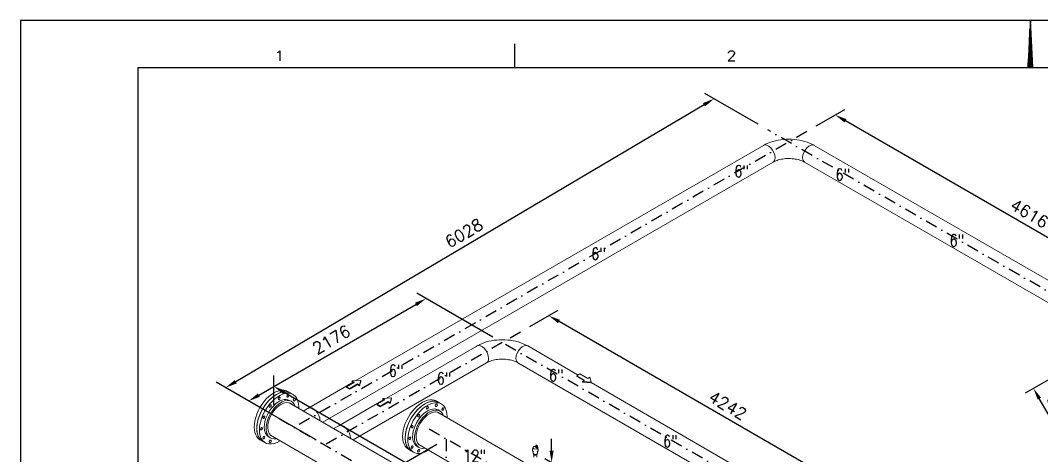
# Model space of a CAD drawing. Header units: millimetres. Extents: x -312439 to 477422, y -331570 to 212570.
# Drawn here: x 337892 to 348736, y 174929 to 179550 of the extents above; entities that cross this region are included whole.
import ezdxf

# ---------------------------------------------------------------- set-up
doc = ezdxf.new("R2010")
doc.units = ezdxf.units.MM
doc.linetypes.add('DASHDOT', pattern=[25.4, 12.7, -6.35, 0, -6.35])
doc.layers.add('ARCONDTEXTO', color=4, linetype='Continuous')
doc.layers.add('FORMATO A1', color=1, linetype='Continuous')
doc.styles.add('ROMAND', font='ROMAND.SHX')
doc.styles.add('ROMANS', font='romans.shx', dxfattribs={"height": 187.5})
doc.dimstyles.new('1-50 (MILIMETRO)', dxfattribs={"dimscale": 0, "dimtxt": 125, "dimasz": 125, "dimexe": 100, "dimexo": 100, "dimgap": 50, "dimtad": 0, "dimdec": 0, "dimzin": 0, "dimdsep": 46, "dimtxsty": 'ROMAND', "dimcen": -390, "dimclrd": 1, "dimclre": 1, "dimclrt": 3, "dimadec": 0, "dimazin": 0, "dimtfac": 1, "dimtdec": 0, "dimtix": 1, "dimtmove": 2, "dimatfit": 2, "dimfxl": 1, "dimtvp": 1, "dimtolj": 1, "dimtzin": 0, "dimarcsym": 0})

# ---------------------------------------------------------------- blocks, each defined once
blk = doc.blocks.new('A$C2D342850')
at = {"layer": 'FORMATO A1', "color": 1, "linetype": 'Continuous'}
for p, q in [((84100, 0), (0, 0)), ((0, 0), (0, -59400)), ((21450, 0), (21399.5, -1000)), ((21450, -1000), (21450, 0)), ((21500.5, -1000), (21450, 0)), ((21441, -1000), (21441, -178.22)), ((21459, -1000), (21459, -178.22)), ((21432, -1000), (21432, -356.44)), ((21468, -1000), (21468, -356.44)), ((10500, -1000), (10500, -500)), ((21423, -1000), (21423, -534.65)), ((21477, -1000), (21477, -534.65)), ((21414, -1000), (21414, -712.87)), ((21486, -1000), (21486, -712.87)), ((21405, -1000), (21405, -891.09)), ((21495, -1000), (21495, -891.09))]:
    blk.add_line(p, q, dxfattribs=at)
at = {"layer": 'FORMATO A1', "color": 2, "linetype": 'Continuous'}
for p, q in [((2500, -1000), (83100, -1000)), ((2500, -58400), (2500, -1000))]:
    blk.add_line(p, q, dxfattribs=at)
at = {"layer": 'FORMATO A1', "color": 1, "linetype": 'Continuous'}
for points in [[(5458.74, -684.69), (5479.36, -674.37), (5510.3, -643.44), (5510.3, -860)], [(15038.95, -695), (15038.95, -684.69), (15049.26, -664.06), (15059.58, -653.75), (15080.2, -643.44), (15121.45, -643.44), (15142.08, -653.75), (15152.39, -664.06), (15162.7, -684.69), (15162.7, -705.31), (15152.39, -725.94), (15131.76, -756.87), (15028.64, -860), (15173.01, -860)]]:
    blk.add_lwpolyline(points, dxfattribs=at)
blk = doc.blocks.new('*D77')
at = {"color": 1, "lineweight": -2, "transparency": 16777216}
for p, q in [((346344, 178429), (346646, 178603)), ((350435, 176299), (346654, 178483)), ((350342, 176120), (350644, 176295))]:
    blk.add_line(p, q, dxfattribs=at)
at = {"color": 1, "transparency": 16777216}
for points in [[(346664, 178501), (346644, 178465), (346546, 178545)], [(350446, 176317), (350425, 176281), (350544, 176237)]]:
    blk.add_solid(points, dxfattribs=at)
at = {"layer": 'Defpoints', "color": 0, "transparency": 16777216}
for p in [(346546, 178545), (346244, 178371), (350242, 176063)]:
    blk.add_point(p, dxfattribs=at)
at = {"color": 3, "transparency": 16777216, "insert": (348607, 177499), "char_height": 125, "attachment_point": 5, "rotation": 330.0001, "style": 'ROMAND'}
blk.add_mtext('\\A1;4616', dxfattribs=at)
blk = doc.blocks.new('*D80')
at = {"color": 1, "lineweight": -2, "transparency": 16777216}
for p, q in [((349531, 176151), (348563, 175592)), ((349844, 175609), (348876, 175050)), ((348900, 175209), (348712, 175534))]:
    blk.add_line(p, q, dxfattribs=at)
at = {"color": 1, "transparency": 16777216}
for points in [[(348730, 175544), (348694, 175524), (348650, 175642)], [(348918, 175219), (348882, 175198), (348963, 175100)]]:
    blk.add_solid(points, dxfattribs=at)
at = {"layer": 'Defpoints', "color": 0, "transparency": 16777216}
for p in [(349618, 176201), (348650, 175642), (349931, 175659)]:
    blk.add_point(p, dxfattribs=at)
at = {"color": 3, "transparency": 16777216, "insert": (348914, 175434), "char_height": 125, "attachment_point": 5, "rotation": 300, "style": 'ROMAND'}
blk.add_mtext('\\A1;626', dxfattribs=at)
blk = doc.blocks.new('*D84')
at = {"color": 1, "lineweight": -2, "transparency": 16777216}
for p, q in [((345728, 178447), (345160, 178775)), ((345152, 178654), (340178, 175713)), ((340540, 175379), (339971, 175707))]:
    blk.add_line(p, q, dxfattribs=at)
at = {"color": 1, "transparency": 16777216}
for points in [[(345141, 178672), (345162, 178636), (345259, 178718)], [(340167, 175731), (340189, 175695), (340070, 175650)]]:
    blk.add_solid(points, dxfattribs=at)
at = {"layer": 'Defpoints', "color": 0, "transparency": 16777216}
for p in [(345828, 178389), (340070, 175650), (340639, 175322)]:
    blk.add_point(p, dxfattribs=at)
at = {"color": 3, "transparency": 16777216, "insert": (342601, 177291), "char_height": 125, "attachment_point": 5, "rotation": 30.5916, "style": 'ROMAND'}
blk.add_mtext('\\A1;6028', dxfattribs=at)
blk = doc.blocks.new('*D85')
at = {"color": 1, "lineweight": -2, "transparency": 16777216}
for p, q in [((342910, 176187), (342100, 176654)), ((340424, 175571), (342092, 176534)), ((341025, 175099), (340216, 175566))]:
    blk.add_line(p, q, dxfattribs=at)
at = {"color": 1, "transparency": 16777216}
for points in [[(342082, 176552), (342102, 176516), (342200, 176596)], [(340413, 175589), (340434, 175553), (340316, 175508)]]:
    blk.add_solid(points, dxfattribs=at)
at = {"layer": 'Defpoints', "color": 0, "transparency": 16777216}
for p in [(342200, 176596), (343010, 176129), (341125, 175041)]:
    blk.add_point(p, dxfattribs=at)
at = {"color": 3, "transparency": 16777216, "insert": (341195, 176160), "char_height": 125, "attachment_point": 5, "rotation": 30, "style": 'ROMAND'}
blk.add_mtext('\\A1;2176', dxfattribs=at)
blk = doc.blocks.new('*D86')
at = {"color": 1, "lineweight": -2, "transparency": 16777216}
for p, q in [((343302, 176298), (343603, 176472)), ((347069, 174356), (343612, 176352)), ((346975, 174177), (347277, 174351))]:
    blk.add_line(p, q, dxfattribs=at)
at = {"color": 1, "transparency": 16777216}
for points in [[(343622, 176370), (343601, 176334), (343503, 176414)], [(347079, 174374), (347058, 174338), (347177, 174293)]]:
    blk.add_solid(points, dxfattribs=at)
at = {"layer": 'Defpoints', "color": 0, "transparency": 16777216}
for p in [(343503, 176414), (343202, 176240), (346875, 174119)]:
    blk.add_point(p, dxfattribs=at)
at = {"color": 3, "transparency": 16777216, "insert": (345403, 175462), "char_height": 125, "attachment_point": 5, "rotation": 330.0002, "style": 'ROMAND'}
blk.add_mtext('\\A1;4242', dxfattribs=at)
blk = doc.blocks.new('*D91')
at = {"color": 1, "lineweight": -2, "transparency": 16777216}
for p, q in [((340584, 175469), (340584, 175779)), ((340692, 175601), (343936, 173728)), ((344044, 173471), (344044, 173781))]:
    blk.add_line(p, q, dxfattribs=at)
at = {"color": 1, "transparency": 16777216}
for points in [[(340703, 175619), (340682, 175582), (340584, 175663)], [(343946, 173746), (343926, 173710), (344044, 173665)]]:
    blk.add_solid(points, dxfattribs=at)
at = {"layer": 'Defpoints', "color": 0, "transparency": 16777216}
for p in [(340584, 175353), (344044, 173665), (344044, 173355)]:
    blk.add_point(p, dxfattribs=at)
at = {"color": 3, "transparency": 16777216, "insert": (343307, 174244), "char_height": 125, "attachment_point": 5, "rotation": 330, "style": 'ROMAND'}
blk.add_mtext('\\A1;3996', dxfattribs=at)
blk = doc.blocks.new('*D18')
at = {"color": 1, "lineweight": -2, "transparency": 16777216}
for p, q in [((343533, 174980), (343533, 175105)), ((343460, 174897), (343633, 174797)), ((343533, 174622), (343533, 174855)), ((343460, 174664), (343633, 174565)), ((343533, 174497), (343533, 174372))]:
    blk.add_line(p, q, dxfattribs=at)
at = {"color": 1, "transparency": 16777216}
for points in [[(343512, 174980), (343554, 174980), (343533, 174855)], [(343512, 174497), (343554, 174497), (343533, 174622)]]:
    blk.add_solid(points, dxfattribs=at)
at = {"layer": 'Defpoints', "color": 0, "transparency": 16777216}
for p in [(343360, 174955), (343533, 174855), (343360, 174722)]:
    blk.add_point(p, dxfattribs=at)
at = {"color": 3, "transparency": 16777216, "insert": (343765, 174649), "char_height": 125, "attachment_point": 5, "rotation": 90, "style": 'ROMAND'}
blk.add_mtext('\\A1;233', dxfattribs=at)
blk = doc.blocks.new('*D60')
at = {"color": 1, "lineweight": -2, "transparency": 16777216}
for p, q in [((342315, 175046), (341618, 174644)), ((341718, 174577), (341718, 173090)), ((342315, 173309), (341618, 172907))]:
    blk.add_line(p, q, dxfattribs=at)
at = {"color": 1, "transparency": 16777216}
for points in [[(341697, 174577), (341739, 174577), (341718, 174702)], [(341697, 173090), (341739, 173090), (341718, 172965)]]:
    blk.add_solid(points, dxfattribs=at)
at = {"layer": 'Defpoints', "color": 0, "transparency": 16777216}
for p in [(342415, 175104), (342415, 173367), (341718, 172965)]:
    blk.add_point(p, dxfattribs=at)
at = {"color": 3, "transparency": 16777216, "insert": (341593, 174176), "char_height": 125, "attachment_point": 5, "rotation": 90, "style": 'ROMAND'}
blk.add_mtext('\\A1;1737', dxfattribs=at)

msp = doc.modelspace()

# ---------------------------------------------------------------- linework, layer by layer
at = {"color": 6, "linetype": 'DASHDOT', "ltscale": 10, "extrusion": (4.44089e-16, 0.816497, 0.57735)}
for p, q in [((354001.792, 173670.03), (345827.86, 178389.253)), ((346243.957, 178370.885), (340800.626, 175228.176)), ((343201.725, 176239.933), (343009.583, 176129)), ((343009.583, 176129), (341124.972, 175040.92)), ((350635.218, 171726.338), (343009.583, 176129)), ((340638.913, 175321.541), (344044.268, 173355.459)), ((345424.856, 173367.526), (342159.799, 175252.607))]:
    msp.add_line(p, q, dxfattribs=at)
at = {"color": 5, "linetype": 'Continuous', "lineweight": 0, "extrusion": (4.44089e-16, 0.816497, 0.57735)}
for p, q in [((345781.646, 178222.975), (341454.494, 175724.693)), ((349278.892, 176515.804), (346321.964, 178222.987)), ((345884.708, 178044.466), (341101.974, 175283.154)), ((350030.086, 175844.09), (346218.902, 178044.478)), ((342739.418, 176092.026), (341778.831, 175537.431)), ((343813.311, 175783.974), (343278.807, 176092.57)), ((342842.48, 175913.517), (341426.316, 175095.895)), ((346663.512, 173900.397), (343175.745, 175914.061)), ((340895.85, 175402.16), (341424.635, 175707.454)), ((345912.318, 174572.112), (343951.385, 175704.257)), ((340731.721, 175609.491), (340786.801, 175577.691)), ((340744.694, 175489.429), (343978.598, 173622.334)), ((340750.671, 175515.112), (340771.282, 175503.212)), ((341748.978, 175520.195), (341273.178, 175245.492)), ((342307.687, 175508.757), (342362.766, 175476.957)), ((342320.66, 175388.695), (343346.943, 174796.17)), ((342326.636, 175414.378), (342347.247, 175402.478)), ((341220.196, 175214.898), (341273.178, 175245.487)), ((340546.408, 175145.988), (343780.312, 173278.893)), ((340435.946, 175097.192), (340491.025, 175065.392)), ((340527.155, 175127.971), (340547.766, 175116.071)), ((342103.12, 175027.237), (342123.731, 175015.337)), ((342122.373, 175045.254), (344877.088, 173454.819)), ((343360.635, 175027.495), (343364.753, 175029.872)), ((343360.635, 175027.495), (343374.152, 175019.691)), ((343360.635, 175020.654), (343360.635, 175027.495)), ((343364.753, 175034.662), (343364.753, 175029.631)), ((343374.152, 175019.691), (343384.572, 175025.707)), ((343379.507, 175028.631), (343384.572, 175025.707)), ((343379.71, 175034.662), (343379.71, 175029.631)), ((343384.572, 175025.707), (343384.572, 175017.201)), ((342011.911, 174996.458), (342066.99, 174964.658)), ((343329.873, 174994.39), (343329.873, 174983.621)), ((343335.151, 175012.73), (343335.151, 174996.592)), ((343335.346, 174973.077), (343335.346, 174954.888)), ((343339.405, 174969.702), (343335.61, 174972.854)), ((343343.269, 174911.574), (343343.269, 174940.802)), ((343360.635, 175020.654), (343374.152, 175012.85)), ((343374.152, 175012.85), (343374.152, 175019.691)), ((343374.152, 175012.85), (343383.08, 175018.005)), ((343376.704, 174911.574), (343376.704, 174940.802)), ((343380.568, 174969.702), (343384.363, 174972.854)), ((343384.572, 175019.572), (343386.625, 175018.386)), ((343384.572, 175017.201), (343386.625, 175018.386)), ((343384.627, 174973.077), (343384.627, 174954.888)), ((343384.821, 175012.73), (343384.821, 174996.592)), ((343384.821, 175001.156), (343386.625, 175002.197)), ((343386.625, 175018.386), (343386.625, 175002.197)), ((343390.1, 174994.39), (343390.1, 174983.621))]:
    msp.add_line(p, q, dxfattribs=at)
at = {"color": 1, "linetype": 'Continuous', "lineweight": 0, "extrusion": (4.44089e-16, 0.816497, 0.57735)}
for p, q in [((343833.415, 175795.581), (343800.199, 175776.404)), ((343915.964, 175747.921), (343833.415, 175795.581)), ((341438.213, 175708.158), (341355.664, 175660.499)), ((341388.881, 175641.321), (341471.43, 175688.981)), ((341388.881, 175632.778), (341471.43, 175680.438)), ((341506.851, 175728.609), (341414.725, 175721.72)), ((341414.725, 175721.72), (341438.213, 175708.158)), ((341414.725, 175721.72), (341414.725, 175713.176)), ((341414.725, 175713.176), (341430.815, 175703.887)), ((341471.43, 175688.981), (341471.43, 175680.438)), ((341471.43, 175688.981), (341492.801, 175676.642)), ((341471.43, 175680.438), (341492.801, 175668.099)), ((341492.801, 175676.642), (341506.851, 175728.609)), ((341492.801, 175668.099), (341506.851, 175720.065)), ((341492.801, 175676.642), (341492.801, 175668.099)), ((341506.851, 175728.609), (341506.851, 175720.065)), ((343800.199, 175776.404), (343882.748, 175728.744)), ((343800.199, 175776.404), (343800.199, 175767.861)), ((343800.199, 175767.861), (343875.349, 175724.472)), ((343882.748, 175728.744), (343861.377, 175716.406)), ((343861.377, 175716.406), (343951.385, 175708.294)), ((343861.377, 175716.406), (343861.377, 175707.862)), ((343861.377, 175707.862), (343951.385, 175699.751)), ((343939.453, 175761.483), (343915.964, 175747.921)), ((343951.385, 175708.294), (343939.453, 175761.483)), ((343951.385, 175708.294), (343951.385, 175699.751)), ((341355.664, 175660.499), (341388.881, 175641.321)), ((341355.664, 175660.499), (341355.664, 175651.955)), ((341355.664, 175651.955), (341388.881, 175632.778)), ((341388.881, 175641.321), (341388.881, 175632.778)), ((341762.56, 175520.897), (341680.011, 175473.237)), ((341680.011, 175473.237), (341713.227, 175454.059)), ((341680.011, 175473.237), (341680.011, 175464.694)), ((341680.011, 175464.694), (341695.822, 175455.565)), ((341713.227, 175454.059), (341795.776, 175501.719)), ((341713.227, 175445.516), (341795.776, 175493.176)), ((341831.197, 175541.347), (341739.071, 175534.458)), ((341739.071, 175534.458), (341762.56, 175520.897)), ((341739.071, 175534.458), (341739.071, 175525.915)), ((341739.071, 175525.915), (341755.161, 175516.625)), ((341795.776, 175501.719), (341795.776, 175493.176)), ((341795.776, 175501.719), (341817.147, 175489.381)), ((341795.776, 175493.176), (341817.147, 175480.838)), ((341817.147, 175489.381), (341831.197, 175541.347)), ((341817.147, 175480.838), (341830.902, 175531.713)), ((341817.147, 175489.381), (341817.147, 175480.838)), ((341831.197, 175541.347), (341831.197, 175532.809)), ((341697.416, 175454.645), (341713.227, 175445.516)), ((341713.227, 175454.059), (341713.227, 175445.516))]:
    msp.add_line(p, q, dxfattribs=at)
at = {"color": 6, "linetype": 'DASHDOT', "ltscale": 10}
msp.add_line((342414.561, 175104.042), (342414.561, 174525.332), dxfattribs=at)
at = {"color": 5, "linetype": 'Continuous', "lineweight": 0}
for centre, major_axis, start_param, end_param in [((345833.177, 178133.721), (51.531, -89.255), 0.785398163, 3.141592654), ((346270.433, 178133.733), (-51.531, -89.255), 3.141592654, 5.497787144), ((345833.177, 178133.721), (51.531, -89.255), 0, 0.785398163), ((346270.433, 178133.721), (-51.531, -89.255), 5.49764606, 5.497787144), ((346270.433, 178133.733), (-51.531, -89.255), 5.497787144, 6.283185307), ((346270.433, 178133.721), (-51.531, -89.255), 5.497787144, 6.297310672), ((342790.02, 176003.315), (51.531, -89.255), 2.343442991, 3.276408603), ((342790.949, 176002.772), (51.531, -89.255), 0.785398163, 3.141592654), ((343227.276, 176003.315), (-51.531, -89.255), 3.141592654, 5.497787144), ((342790.949, 176002.772), (51.531, -89.255), 0, 0.785398163), ((343227.276, 176003.315), (-51.531, -89.255), 5.497787144, 6.283185307), ((340583.833, 175353.341), (147.888, 256.149), 0, 3.141592654), ((340611.373, 175337.441), (147.888, 256.149), 0, 3.141592654), ((340611.373, 175337.441), (-147.888, -256.149), 3.141592654, 6.283185307), ((340638.913, 175321.541), (-147.888, -256.149), 2.35619449, 7.119242823), ((340638.913, 175321.541), (111.758, 193.57), 0, 2.35619449), ((340659.524, 175309.641), (-111.758, -193.57), 2.661870707, 6.762907254), ((340659.524, 175309.641), (-100.123, -173.418), 3.001578831, 5.497787144), ((342159.799, 175252.607), (147.888, 256.149), 0, 3.141592654), ((342187.338, 175236.707), (147.888, 256.149), 0, 3.141592654), ((342187.338, 175236.707), (-147.888, -256.149), 3.141592654, 6.283185307), ((342214.878, 175220.807), (-147.888, -256.149), 2.35619449, 7.119242823), ((340825.974, 175429.541), (-7.777, -13.47), 2.376976953, 3.906208354), ((340638.913, 175321.541), (-147.888, -256.149), 2.305535138, 2.35619449), ((341000.362, 175343.494), (51.531, -89.255), 0.785398163, 3.141592654), ((342214.878, 175220.807), (111.758, 193.57), 0, 2.35619449), ((342235.489, 175208.907), (-111.758, -193.57), 2.661870707, 6.762907254), ((342235.489, 175208.907), (-100.123, -173.418), 3.001578831, 5.497787144), ((341000.362, 175343.494), (51.531, -89.255), 0.765498319, 0.785398163), ((341324.709, 175156.237), (51.531, -89.255), 0.785398163, 3.15078769), ((341324.709, 175156.232), (51.531, -89.255), 0.785398163, 3.141592654), ((342401.94, 175328.807), (-7.777, -13.47), 2.376976953, 3.906208354), ((342214.878, 175220.807), (-147.888, -256.149), 2.305535138, 2.35619449), ((340638.913, 175321.541), (111.758, 193.57), 2.35619449, 3.141592654), ((340659.524, 175309.641), (-100.123, -173.418), 5.497787144, 6.42319913), ((340638.913, 175105.541), (-7.777, -13.47), 5.518569607, 7.047801007), ((341324.709, 175156.232), (51.531, -89.255), 0.765498319, 0.785398163), ((341324.709, 175156.237), (51.531, -89.255), 0.785338379, 0.785398163), ((342214.878, 175220.807), (111.758, 193.57), 2.35619449, 3.141592654), ((342235.489, 175208.907), (-100.123, -173.418), 5.497787144, 6.42319913), ((343359.986, 175012.73), (24.835, 0), 1.544681715, 6.659904105), ((343372.231, 175029.631), (7.478, 0), 3.141592654, 6.283185307), ((343372.383, 175026.728), (3.965, 0), 3.554781894, 5.930363774), ((342214.878, 175004.807), (-7.777, -13.47), 5.518569607, 7.047801007), ((343359.986, 174954.888), (24.641, 0), 3.141592654, 6.283185307), ((343359.986, 174947.362), (16.718, 0), 3.512039681, 3.926990817), ((343359.986, 174947.468), (16.718, 0), 3.529486549, 3.926990817), ((343359.986, 174947.362), (16.718, 0), 3.926990817, 5.912738279), ((343359.986, 174947.468), (16.718, 0), 3.926990817, 5.895291412)]:
    msp.add_ellipse(centre, major_axis=major_axis, ratio=0.577350269, start_param=start_param, end_param=end_param, dxfattribs=at)
for centre, major_axis in [((340732.443, 175562.603), (-7.777, -13.47)), ((340545.382, 175454.603), (-7.777, -13.47)), ((340638.913, 175537.541), (-7.777, -13.47)), ((340800.913, 175523.072), (-7.777, -13.47)), ((342308.409, 175461.869), (-7.777, -13.47)), ((340476.913, 175336.011), (-7.777, -13.47)), ((342121.347, 175353.869), (-7.777, -13.47)), ((342214.878, 175436.807), (-7.777, -13.47)), ((342376.878, 175422.338), (-7.777, -13.47)), ((342052.878, 175235.277), (-7.777, -13.47)), ((340451.851, 175213.541), (-7.777, -13.47)), ((340476.913, 175120.011), (-7.777, -13.47)), ((340545.382, 175080.48), (-7.777, -13.47)), ((342027.817, 175112.807), (-7.777, -13.47)), ((342052.878, 175019.277), (-7.777, -13.47)), ((343372.231, 175034.662), (7.478, 0)), ((342121.347, 174979.746), (-7.777, -13.47))]:
    msp.add_ellipse(centre, major_axis=major_axis, ratio=0.577350269, dxfattribs=at)
for points, knots in [([(346321.196, 178223.418), (346290.414, 178241.098), (346256.742, 178254.983), (346185.48, 178275.947), (346147.845, 178282.94), (346071.27, 178289.943), (346032.34, 178289.943), (345955.765, 178282.94), (345918.13, 178275.947), (345846.572, 178254.896), (345812.635, 178240.867), (345781.646, 178222.975)], [1.573389139, 1.573389139, 1.573389139, 1.573389139, 1.884955592, 1.884955592, 2.199114858, 2.199114858, 2.513274123, 2.513274123, 2.827433388, 2.827433388, 3.141592654, 3.141592654, 3.141592654, 3.141592654]), ([(346218.902, 178044.466), (346207.26, 178051.188), (346192.972, 178057.726), (346159.594, 178069.232), (346140.3, 178074.102), (346098.579, 178080.971), (346076.062, 178082.85), (346030.639, 178083.03), (346007.736, 178081.277), (345964.689, 178074.452), (345944.519, 178069.419), (345910.529, 178057.676), (345896.306, 178051.162), (345884.708, 178044.466)], [1.570796327, 1.570796327, 1.570796327, 1.570796327, 1.817922826, 1.817922826, 2.078405461, 2.078405461, 2.349354371, 2.349354371, 2.624193323, 2.624193323, 2.895411402, 2.895411402, 3.141592654, 3.141592654, 3.141592654, 3.141592654]), ([(343278.807, 176092.57), (343247.818, 176110.461), (343213.881, 176124.49), (343142.323, 176145.541), (343104.688, 176152.534), (343028.113, 176159.537), (342989.183, 176159.537), (342912.608, 176152.534), (342874.973, 176145.541), (342803.415, 176124.49), (342769.478, 176110.461), (342738.489, 176092.57)], [1.570796327, 1.570796327, 1.570796327, 1.570796327, 1.884955592, 1.884955592, 2.199114858, 2.199114858, 2.513274123, 2.513274123, 2.827433388, 2.827433388, 3.141592654, 3.141592654, 3.141592654, 3.141592654]), ([(343175.745, 175914.061), (343164.103, 175920.782), (343149.815, 175927.32), (343116.437, 175938.826), (343097.144, 175943.696), (343055.422, 175950.565), (343032.906, 175952.444), (342987.482, 175952.624), (342964.579, 175950.871), (342921.532, 175944.046), (342901.362, 175939.013), (342870.433, 175928.328), (342858.596, 175923.196), (342848.411, 175917.84)], [1.570796327, 1.570796327, 1.570796327, 1.570796327, 1.817922826, 1.817922826, 2.078405461, 2.078405461, 2.349354371, 2.349354371, 2.624193323, 2.624193323, 2.895411402, 2.895411402, 3.095002758, 3.095002758, 3.095002758, 3.095002758]), ([(343329.873, 174994.39), (343329.873, 174996.245), (343330.374, 174998.098), (343332.231, 175001.469), (343333.524, 175003.004), (343335.151, 175004.393)], [2.3561944902, 2.3561944902, 2.3561944902, 2.3561944902, 2.6641554438, 2.6641554438, 2.9510070337, 2.9510070337, 2.9510070337, 2.9510070337]), ([(343335.61, 174972.854), (343334.896, 174973.447), (343334.237, 174974.071), (343333.044, 174975.375), (343332.509, 174976.055), (343331.577, 174977.466), (343331.179, 174978.197), (343330.535, 174979.698), (343330.288, 174980.469), (343329.957, 174982.033), (343329.873, 174982.827), (343329.873, 174983.621)], [1.7487168592, 1.7487168592, 1.7487168592, 1.7487168592, 1.8702123854, 1.8702123854, 1.9917079116, 1.9917079116, 2.1132034378, 2.1132034378, 2.234698964, 2.234698964, 2.3561944902, 2.3561944902, 2.3561944902, 2.3561944902]), ([(343341.439, 174945.521), (343341.471, 174944.833), (343341.6, 174944.149), (343342.197, 174942.331), (343342.847, 174941.25), (343344.663, 174939.184), (343345.887, 174938.225), (343348.785, 174936.565), (343350.481, 174935.88), (343354.122, 174934.878), (343356.066, 174934.56), (343360.007, 174934.31), (343362.003, 174934.375), (343365.869, 174934.883), (343367.738, 174935.326), (343370.624, 174936.364), (343371.723, 174936.867), (343372.726, 174937.446)], [3.95353715, 3.95353715, 3.95353715, 3.95353715, 4.114598412, 4.114598412, 4.396552746, 4.396552746, 4.716324677, 4.716324677, 5.052919474, 5.052919474, 5.388262163, 5.388262163, 5.721521888, 5.721521888, 6.05524298, 6.05524298, 6.283185307, 6.283185307, 6.283185307, 6.283185307]), ([(343372.726, 174937.446), (343374.207, 174938.301), (343375.479, 174939.322), (343377.383, 174941.605), (343378.046, 174942.858), (343378.451, 174944.627), (343378.513, 174945.073), (343378.534, 174945.521)], [0, 0, 0, 0, 0.3365538744, 0.3365538744, 0.653994212, 0.653994212, 0.7588518303, 0.7588518303, 0.7588518303, 0.7588518303]), ([(343390.1, 174983.621), (343390.1, 174982.827), (343390.016, 174982.033), (343389.685, 174980.469), (343389.438, 174979.698), (343388.794, 174978.197), (343388.396, 174977.466), (343387.464, 174976.055), (343386.929, 174975.375), (343385.736, 174974.071), (343385.077, 174973.447), (343384.363, 174972.854)], [5.4977871438, 5.4977871438, 5.4977871438, 5.4977871438, 5.61928267, 5.61928267, 5.7407781962, 5.7407781962, 5.8622737224, 5.8622737224, 5.9837692486, 5.9837692486, 6.1052647747, 6.1052647747, 6.1052647747, 6.1052647747]), ([(343386.625, 175002.643), (343387.662, 175001.49), (343388.485, 175000.262), (343389.749, 174997.499), (343390.1, 174995.945), (343390.1, 174994.39)], [5.0187697426, 5.0187697426, 5.0187697426, 5.0187697426, 5.2396886203, 5.2396886203, 5.4977871438, 5.4977871438, 5.4977871438, 5.4977871438])]:
    msp.add_open_spline(points, degree=3, knots=knots, dxfattribs=at)
at = {"layer": 'FORMATO A1', "color": 2, "linetype": 'Continuous'}
msp.add_line((339142.032, 179049.523, 0), (379442.032, 179049.523, 0), dxfattribs=at)

# ---------------------------------------------------------------- block references
at = {"layer": 'FORMATO A1', "xscale": 0.5, "yscale": 0.5, "zscale": 0.5}
msp.add_blockref('A$C2D342850', (337892.032, 179549.523, 0), dxfattribs=at)

# ---------------------------------------------------------------- texts
at = {"layer": 'ARCONDTEXTO', "linetype": 'Continuous', "lineweight": -3, "style": 'ROMANS', "width": 0.8}
for s, p in [('6"', (345472.982, 177885.649)), ('6"', (346547.369, 177849.848)), ('6"', (347759.505, 177150.021)), ('6"', (343952.962, 177008.065)), ('6"', (341803.487, 175767.065)), ('6"', (342312.633, 175686.502)), ('6"', (343504.213, 175719.431)), ('6"', (344716.348, 175019.604)), ('12"', (342594.811, 174863.995))]:
    msp.add_text(s, height=125, dxfattribs=at).set_placement(p)

# ---------------------------------------------------------------- dimensions: what is measured, and where the dimension line sits
for p1, p2, distance, picture, middle in [((345827.86, 178389.253), (340638.913, 175321.541), -571.909, '*D84', (342601.222, 177291.252)), ((350241.962, 176062.649), (346243.957, 178370.885), -301.75, '*D77', (348607.21, 177499.236)), ((341124.972, 175040.92), (343009.583, 176129), 809.337, '*D85', (341195.44, 176160.484)), ((346875.388, 174118.956), (343201.725, 176239.933), -301.75, '*D86', (345402.807, 175461.914)), ((349930.613, 175659.216), (349617.708, 176201.182), 1117.779, '*D80', (348914.389, 175433.81))]:
    dim = msp.add_aligned_dim(p1=p1, p2=p2, distance=distance, dimstyle='1-50 (MILIMETRO)', override={"dimscale": 1})
    dim.commit()
    dim.dimension.update_dxf_attribs({"geometry": picture, "text_midpoint": middle})
for base, p1, p2, angle, picture, middle, dimtype in [((344044.268, 173665.153), (340583.833, 175353.341), (344044.268, 173355.459), 330, '*D91', (343306.824, 174243.744), 161), ((341718.327, 172964.593), (342414.561, 175104.042), (342414.561, 173366.564), 270, '*D60', (341593.327, 174175.948), 161), ((343533.061, 174854.857), (343360.437, 174722.08), (343359.986, 174954.782), 90, '*D18', (343764.539, 174648.998), 160)]:
    dim = msp.add_linear_dim(base=base, p1=p1, p2=p2, angle=angle, dimstyle='1-50 (MILIMETRO)', override={"dimscale": 1})
    dim.commit()
    dim.dimension.update_dxf_attribs({"geometry": picture, "text_midpoint": middle, "dimtype": dimtype})

doc.saveas('drawing.dxf')
